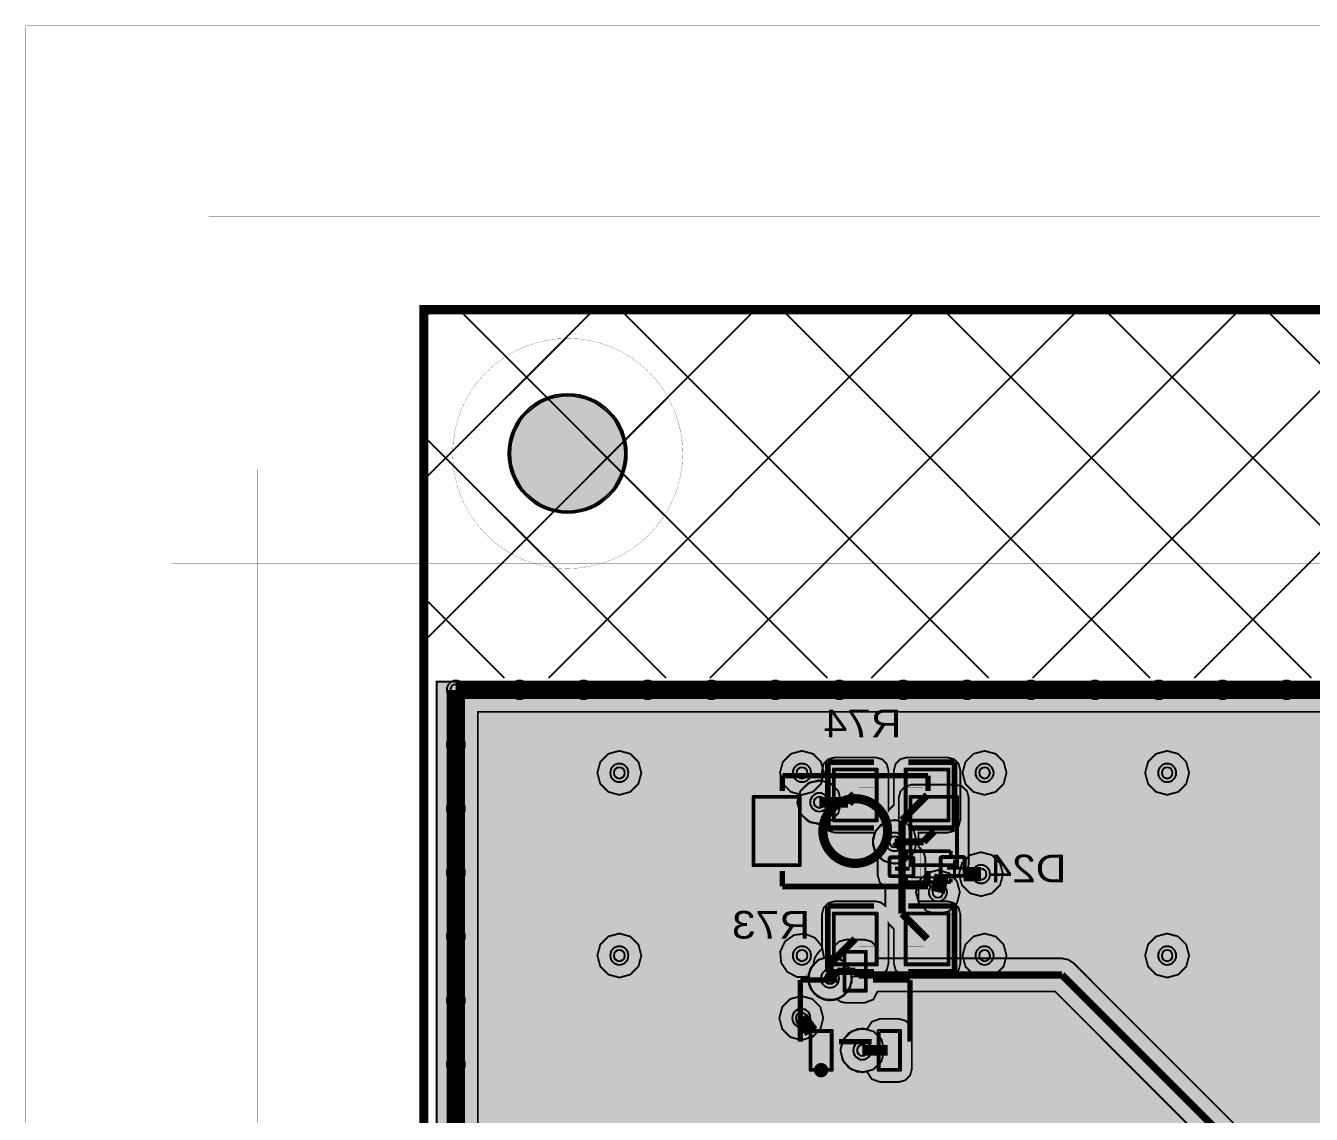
# Model space of a CAD drawing. Header units: millimetres. Extents: x -61 to 56, y -72 to 70.
# Drawn here: x -61.08 to -25.31, y 40.12 to 70.4 of the extents above; entities that cross this region are included whole.
import ezdxf
from ezdxf.enums import TextEntityAlignment as Align

# ---------------------------------------------------------------- set-up
doc = ezdxf.new("R2010")
doc.units = ezdxf.units.MM
doc.header["$MEASUREMENT"] = 0
for name, color, linetype, true_color in [('02GND', 7, 'Continuous', 0x999966), ('03POWER', 7, 'Continuous', 0x008000), ('Board-Outline-Layer', 7, 'Continuous', 0xff00ff), ('Bottom-Layer', 7, 'Continuous', 0x0000ff), ('Bottom-Paste-Mask-Layer', 7, 'Continuous', 0x800000), ('Bottom-Silkscreen-Layer', 7, 'Continuous', 0x66cc33), ('Bottom-Solder-Mask-Layer', 7, 'Continuous', 0xaa00ff), ('Document-Layer', 7, 'Continuous', 0xffffff), ('Hole-Layer', 7, 'Continuous', 0x222222), ('Multi-Layer', 7, 'Continuous', 0xc0c0c0), ('Top-Layer', 7, 'Continuous', 0xff0000), ('Top-Paste-Mask-Layer', 7, 'Continuous', 0x808080), ('Top-Silkscreen-Layer', 7, 'Continuous', 0xffcc00), ('Top-Solder-Mask-Layer', 7, 'Continuous', 0x800080)]:
    doc.layers.add(name, color=color, linetype=linetype, true_color=true_color)
doc.styles.get("Standard").update_dxf_attribs({"font": 'arial.ttf'})
pattern_1 = [(45, (0, 0), (-2.24506, 2.24506), []), (135, (0, 0), (-2.24506, -2.24506), [])]

msp = doc.modelspace()

# ---------------------------------------------------------------- hatches: boundary and pattern name
at = {"layer": '02GND'}
for points in [[(-49.642, 52.153), (49.642, 52.153), (49.642, -62.142), (-49.642, -62.142)], [(-39.612, 48.8), (-39.53, 48.494), (-39.306, 48.27), (-39, 48.188), (-38.694, 48.27), (-38.47, 48.494), (-38.388, 48.8), (-38.47, 49.106), (-38.694, 49.33), (-39, 49.412), (-39.306, 49.33), (-39.53, 49.106)], [(-37.512, 47.7), (-37.43, 47.394), (-37.206, 47.17), (-36.9, 47.088), (-36.594, 47.17), (-36.37, 47.394), (-36.288, 47.7), (-36.37, 48.006), (-36.594, 48.23), (-36.9, 48.312), (-37.206, 48.23), (-37.43, 48.006)], [(-39.312, 43.9), (-39.23, 43.594), (-39.006, 43.37), (-38.7, 43.288), (-38.394, 43.37), (-38.17, 43.594), (-38.088, 43.9), (-38.17, 44.206), (-38.394, 44.43), (-38.7, 44.512), (-39.006, 44.43), (-39.23, 44.206)], [(-38.412, 41.9), (-38.33, 41.594), (-38.106, 41.37), (-37.8, 41.288), (-37.494, 41.37), (-37.27, 41.594), (-37.188, 41.9), (-37.27, 42.206), (-37.494, 42.43), (-37.8, 42.512), (-38.106, 42.43), (-38.33, 42.206)]]:
    msp.add_hatch(color=256, dxfattribs=at).paths.add_polyline_path(points)
at = {"layer": '03POWER'}
for points in [[(48.499, -56.042), (48.581, -56.348), (48.806, -56.572), (49.112, -56.654), (49.418, -56.571), (49.642, -56.346), (49.642, -62.142), (44.192, -62.142), (44.393, -61.957), (44.493, -61.703), (44.472, -61.43), (45.189, -61.704), (45.95, -61.804), (46.713, -61.727), (47.438, -61.475), (48.085, -61.064), (48.62, -60.514), (49.014, -59.855), (49.245, -59.123), (49.302, -58.358), (49.18, -57.601), (48.887, -56.892), (48.438, -56.269), (47.858, -55.767), (47.177, -55.412), (46.434, -55.224), (45.666, -55.212), (44.917, -55.378), (44.226, -55.712), (43.631, -56.196), (43.164, -56.805), (42.849, -57.504), (42.704, -58.258), (42.737, -59.024), (42.946, -59.763), (43.32, -60.433), (43.838, -60.999), (-43.362, -60.999), (-43.621, -61.056), (-43.831, -61.218), (-43.953, -61.453), (-43.964, -61.718), (-43.863, -61.963), (-43.667, -62.142), (-49.642, -62.142), (-49.642, -56.582), (-49.433, -56.797), (-49.148, -56.888), (-48.853, -56.832), (-49.162, -57.541), (-49.298, -58.303), (-49.253, -59.075), (-49.03, -59.816), (-48.641, -60.484), (-48.107, -61.044), (-47.458, -61.464), (-46.728, -61.722), (-45.959, -61.803), (-45.192, -61.703), (-44.469, -61.428), (-43.83, -60.992), (-43.31, -60.419), (-42.937, -59.741), (-42.732, -58.995), (-42.707, -58.222), (-42.861, -57.464), (-43.188, -56.763), (-43.668, -56.157), (-44.277, -55.679), (-44.979, -55.356), (-45.738, -55.205), (-46.511, -55.234), (-47.256, -55.443), (-47.932, -55.818), (-48.502, -56.341), (-48.5, -56.309), (-48.499, -56.277), (-48.499, 51.315), (-19.403, 51.315), (-19.629, 51.144), (-19.755, 50.889), (-19.751, 50.604), (-19.619, 50.352), (-19.388, 50.187), (-19.658, 49.977), (-19.773, 49.655), (-19.698, 49.322), (-19.455, 49.081), (-19.684, 48.858), (-19.769, 48.551), (-19.689, 48.242), (-19.463, 48.016), (-19.155, 47.934), (-18.847, 48.018), (-18.624, 48.246), (-18.545, 48.556), (-18.633, 48.863), (-18.864, 49.083), (-18.625, 49.324), (-18.551, 49.655), (-18.665, 49.975), (-18.931, 50.185), (-18.698, 50.349), (-18.565, 50.601), (-18.56, 50.887), (-18.685, 51.143), (-18.912, 51.315), (48.426, 51.315), (48.499, 51.242)], [(-45.174, 49.618), (-45.092, 49.312), (-44.868, 49.088), (-44.562, 49.006), (-44.256, 49.088), (-44.032, 49.312), (-43.95, 49.618), (-44.032, 49.924), (-44.256, 50.148), (-44.562, 50.23), (-44.868, 50.148), (-45.092, 49.924)], [(-40.094, 49.618), (-40.012, 49.312), (-39.788, 49.088), (-39.482, 49.006), (-39.176, 49.088), (-38.952, 49.312), (-38.87, 49.618), (-38.952, 49.924), (-39.176, 50.148), (-39.482, 50.23), (-39.788, 50.148), (-40.012, 49.924)], [(-35.014, 49.618), (-34.932, 49.312), (-34.708, 49.088), (-34.402, 49.006), (-34.096, 49.088), (-33.872, 49.312), (-33.79, 49.618), (-33.872, 49.924), (-34.096, 50.148), (-34.402, 50.23), (-34.708, 50.148), (-34.932, 49.924)], [(-29.934, 49.618), (-29.852, 49.312), (-29.628, 49.088), (-29.322, 49.006), (-29.016, 49.088), (-28.792, 49.312), (-28.71, 49.618), (-28.792, 49.924), (-29.016, 50.148), (-29.322, 50.23), (-29.628, 50.148), (-29.852, 49.924)], [(-37.512, 47.7), (-37.43, 47.394), (-37.206, 47.17), (-36.9, 47.088), (-36.594, 47.17), (-36.37, 47.394), (-36.288, 47.7), (-36.37, 48.006), (-36.594, 48.23), (-36.9, 48.312), (-37.206, 48.23), (-37.43, 48.006)], [(-35.112, 46.8), (-35.03, 46.494), (-34.806, 46.27), (-34.5, 46.188), (-34.194, 46.27), (-33.97, 46.494), (-33.888, 46.8), (-33.97, 47.106), (-34.194, 47.33), (-34.5, 47.412), (-34.806, 47.33), (-35.03, 47.106)], [(-36.312, 46.3), (-36.23, 45.994), (-36.006, 45.77), (-35.7, 45.688), (-35.394, 45.77), (-35.17, 45.994), (-35.088, 46.3), (-35.17, 46.606), (-35.394, 46.83), (-35.7, 46.912), (-36.006, 46.83), (-36.23, 46.606)], [(-45.174, 44.538), (-45.092, 44.232), (-44.868, 44.008), (-44.562, 43.926), (-44.256, 44.008), (-44.032, 44.232), (-43.95, 44.538), (-44.032, 44.844), (-44.256, 45.068), (-44.562, 45.15), (-44.868, 45.068), (-45.092, 44.844)], [(-38.226, 43.513), (-38.097, 43.793), (-38.121, 44.099), (-38.291, 44.356), (-38.564, 44.497), (-38.872, 44.488), (-38.924, 44.791), (-39.118, 45.03), (-39.403, 45.145), (-39.708, 45.107), (-39.956, 44.925), (-40.085, 44.646), (-40.061, 44.339), (-39.891, 44.083), (-39.618, 43.941), (-39.31, 43.951), (-39.258, 43.648), (-39.064, 43.408), (-38.779, 43.293), (-38.474, 43.331)], [(-35.014, 44.538), (-34.932, 44.232), (-34.708, 44.008), (-34.402, 43.926), (-34.096, 44.008), (-33.872, 44.232), (-33.79, 44.538), (-33.872, 44.844), (-34.096, 45.068), (-34.402, 45.15), (-34.708, 45.068), (-34.932, 44.844)], [(-29.934, 44.538), (-29.852, 44.232), (-29.628, 44.008), (-29.322, 43.926), (-29.016, 44.008), (-28.792, 44.232), (-28.71, 44.538), (-28.792, 44.844), (-29.016, 45.068), (-29.322, 45.15), (-29.628, 45.068), (-29.852, 44.844)], [(-40.112, 42.8), (-40.03, 42.494), (-39.806, 42.27), (-39.5, 42.188), (-39.194, 42.27), (-38.97, 42.494), (-38.888, 42.8), (-38.97, 43.106), (-39.194, 43.33), (-39.5, 43.412), (-39.806, 43.33), (-40.03, 43.106)]]:
    msp.add_hatch(color=256, dxfattribs=at).paths.add_polyline_path(points)
at = {"layer": 'Bottom-Layer'}
for points in [[(-47.6, 58.5, 1), (-44.4, 58.5, 1)], [(-49.642, -62.142), (-49.642, 52.153), (49.642, 52.153), (49.642, -62.142)], [(-37.374, 47.246), (-37.374, 46.764), (-37.316, 46.568), (-37.16, 46.436), (-37.16, 45.919), (-37.283, 46.013), (-37.434, 46.047), (-38.566, 46.047), (-38.745, 45.999), (-38.877, 45.868), (-38.924, 45.689), (-38.924, 44.726), (-39.025, 44.625), (-39.124, 44.478), (-39.16, 44.304), (-39.296, 44.038), (-39.291, 43.739), (-39.144, 43.478), (-38.891, 43.318), (-38.592, 43.297), (-38.32, 43.42), (-38.138, 43.658), (-38.09, 43.953), (-37.434, 43.953), (-37.255, 44.001), (-37.124, 44.133), (-37.076, 44.312), (-37.076, 45.435), (-37.052, 45.404), (-37.025, 45.375), (-36.924, 45.274), (-36.924, 44.312), (-36.877, 44.133), (-36.745, 44.001), (-36.566, 43.953), (-35.434, 43.953), (-35.255, 44.001), (-35.124, 44.133), (-35.076, 44.312), (-35.076, 45.689), (-35.124, 45.868), (-35.255, 45.999), (-35.434, 46.047), (-36.24, 46.047), (-36.24, 46.447), (-36.1, 46.578), (-36.048, 46.764), (-36.048, 47.246), (-36.1, 47.432), (-36.24, 47.564), (-36.24, 47.953), (-35.434, 47.953), (-35.255, 48.001), (-35.124, 48.133), (-35.076, 48.312), (-35.076, 49.689), (-35.124, 49.868), (-35.255, 49.999), (-35.434, 50.047), (-36.566, 50.047), (-36.745, 49.999), (-36.877, 49.868), (-36.924, 49.689), (-36.924, 48.726), (-37.025, 48.625), (-37.052, 48.596), (-37.076, 48.565), (-37.076, 49.689), (-37.124, 49.868), (-37.255, 49.999), (-37.434, 50.047), (-38.566, 50.047), (-38.745, 49.999), (-38.877, 49.868), (-38.924, 49.689), (-38.924, 49.408), (-39.264, 49.352), (-39.521, 49.122), (-39.612, 48.79), (-39.51, 48.461), (-39.247, 48.24), (-38.905, 48.195), (-38.774, 48.02), (-38.566, 47.953), (-37.457, 47.953), (-37.506, 47.789), (-37.507, 47.617), (-37.46, 47.452), (-37.369, 47.307), (-37.373, 47.277)], [(-38.566, 48.312), (-38.566, 49.689), (-37.434, 49.689), (-37.434, 48.312)], [(-36.566, 48.312), (-36.566, 49.689), (-35.434, 49.689), (-35.434, 48.312)], [(-37.016, 46.764), (-37.016, 47.246), (-36.407, 47.246), (-36.407, 46.764)], [(-35.594, 46.774), (-35.594, 47.256), (-34.984, 47.256), (-34.984, 46.774)], [(-37.434, 45.689), (-37.434, 44.312), (-38.566, 44.312), (-38.566, 45.689)], [(-35.434, 45.689), (-35.434, 44.312), (-36.566, 44.312), (-36.566, 45.689)], [(-38.412, 41.9), (-38.33, 41.594), (-38.106, 41.37), (-37.8, 41.288), (-37.494, 41.37), (-37.27, 41.594), (-37.188, 41.9), (-37.27, 42.206), (-37.494, 42.43), (-37.8, 42.512), (-38.106, 42.43), (-38.33, 42.206)]]:
    msp.add_hatch(color=256, dxfattribs=at).paths.add_polyline_path(points)
at = {"layer": 'Bottom-Paste-Mask-Layer'}
for points in [[(-47.6, 58.5, 1), (-44.4, 58.5, 1)], [(-38.7, 49.64), (-38.65, 49.69), (-37.5, 49.69), (-37.45, 49.64), (-37.455, 49.22), (-37.895, 49.22), (-37.895, 48.77), (-37.445, 48.77), (-37.45, 48.36), (-37.5, 48.31), (-38.65, 48.31), (-38.7, 48.36)], [(-38.7, 49.64), (-38.65, 49.69), (-37.5, 49.69), (-37.45, 49.64), (-37.455, 49.22), (-37.895, 49.22), (-37.895, 48.77), (-37.445, 48.77), (-37.45, 48.36), (-37.5, 48.31), (-38.65, 48.31), (-38.7, 48.36)], [(-36.55, 49.64), (-36.5, 49.69), (-35.35, 49.69), (-35.3, 49.64), (-35.3, 48.36), (-35.35, 48.31), (-36.5, 48.31), (-36.55, 48.36), (-36.545, 48.77), (-36.105, 48.77), (-36.105, 49.22), (-36.55, 49.22)], [(-36.55, 49.64), (-36.5, 49.69), (-35.35, 49.69), (-35.3, 49.64), (-35.3, 48.36), (-35.35, 48.31), (-36.5, 48.31), (-36.55, 48.36), (-36.545, 48.77), (-36.105, 48.77), (-36.105, 49.22), (-36.55, 49.22)], [(-37.016, 46.764), (-37.016, 47.246), (-36.407, 47.246), (-36.407, 46.764)], [(-35.594, 46.774), (-35.594, 47.256), (-34.984, 47.256), (-34.984, 46.774)], [(-37.45, 44.36), (-37.5, 44.31), (-38.65, 44.31), (-38.7, 44.36), (-38.7, 45.64), (-38.65, 45.69), (-37.5, 45.69), (-37.45, 45.64), (-37.455, 45.23), (-37.895, 45.23), (-37.895, 44.78), (-37.45, 44.78)], [(-37.45, 44.36), (-37.5, 44.31), (-38.65, 44.31), (-38.7, 44.36), (-38.7, 45.64), (-38.65, 45.69), (-37.5, 45.69), (-37.45, 45.64), (-37.455, 45.23), (-37.895, 45.23), (-37.895, 44.78), (-37.45, 44.78)], [(-35.3, 44.36), (-35.35, 44.31), (-36.5, 44.31), (-36.55, 44.36), (-36.545, 44.78), (-36.105, 44.78), (-36.105, 45.23), (-36.555, 45.23), (-36.55, 45.64), (-36.5, 45.69), (-35.35, 45.69), (-35.3, 45.64)], [(-35.3, 44.36), (-35.35, 44.31), (-36.5, 44.31), (-36.55, 44.36), (-36.545, 44.78), (-36.105, 44.78), (-36.105, 45.23), (-36.555, 45.23), (-36.55, 45.64), (-36.5, 45.69), (-35.35, 45.69), (-35.3, 45.64)]]:
    msp.add_hatch(color=256, dxfattribs=at).paths.add_polyline_path(points)
at = {"layer": 'Bottom-Silkscreen-Layer'}
for points in [[(-36.534, 47.289), (-36.635, 47.289), (-36.737, 47.289), (-36.737, 47.493), (-36.534, 47.493)], [(-36.534, 47.289), (-36.635, 47.289), (-36.737, 47.289), (-36.737, 47.493), (-36.534, 47.493)], [(-36.318, 47.429), (-36.191, 47.429), (-36.191, 46.591), (-36.318, 46.591)], [(-36.318, 47.429), (-36.191, 47.429), (-36.191, 46.591), (-36.318, 46.591)], [(-36.534, 46.527), (-36.635, 46.527), (-36.737, 46.527), (-36.737, 46.731), (-36.534, 46.731)], [(-36.534, 46.527), (-36.635, 46.527), (-36.737, 46.527), (-36.737, 46.731), (-36.534, 46.731)]]:
    msp.add_hatch(color=256, dxfattribs=at).paths.add_polyline_path(points)
at = {"layer": 'Bottom-Solder-Mask-Layer'}
for points in [[(-47.651, 58.5, 1), (-44.349, 58.5, 1)], [(-38.617, 48.261), (-38.617, 49.739), (-37.383, 49.739), (-37.383, 48.261)], [(-36.617, 48.261), (-36.617, 49.739), (-35.383, 49.739), (-35.383, 48.261)], [(-36.407, 46.713), (-37.016, 46.713), (-37.052, 46.728), (-37.067, 46.764), (-37.067, 47.246), (-37.052, 47.282), (-37.016, 47.297), (-36.407, 47.297), (-36.371, 47.282), (-36.356, 47.246), (-36.356, 46.764), (-36.371, 46.728)], [(-34.984, 46.723), (-35.594, 46.723), (-35.63, 46.738), (-35.645, 46.774), (-35.645, 47.256), (-35.63, 47.292), (-35.594, 47.307), (-34.984, 47.307), (-34.948, 47.292), (-34.933, 47.256), (-34.933, 46.774), (-34.948, 46.738)], [(-37.383, 45.739), (-37.383, 44.261), (-38.617, 44.261), (-38.617, 45.739)], [(-35.383, 45.739), (-35.383, 44.261), (-36.617, 44.261), (-36.617, 45.739)]]:
    msp.add_hatch(color=256, dxfattribs=at).paths.add_polyline_path(points)
at = {"layer": 'Document-Layer'}
for points in [[(-36.889, 46.904), (-36.889, 47.006), (-36.483, 47.006), (-36.483, 46.904)], [(-36.889, 46.904), (-36.889, 47.006), (-36.483, 47.006), (-36.483, 46.904)], [(-35.441, 46.93), (-35.441, 47.006), (-35.01, 47.006), (-35.01, 46.93)], [(-35.441, 46.93), (-35.441, 47.006), (-35.01, 47.006), (-35.01, 46.93)], [(-35.276, 47.197), (-35.2, 47.197), (-35.2, 46.765), (-35.276, 46.765)], [(-35.276, 47.197), (-35.2, 47.197), (-35.2, 46.765), (-35.276, 46.765)]]:
    msp.add_hatch(color=256, dxfattribs=at).paths.add_polyline_path(points)
at = {"layer": 'Hole-Layer'}
msp.add_hatch(color=256, dxfattribs=at).paths.add_polyline_path([(-47.6, 58.5, 1), (-44.4, 58.5, 1)])
at = {"layer": 'Multi-Layer'}
h = msp.add_hatch(dxfattribs=at)
h.set_pattern_fill('ANSI37', color=256, style=0)
h.set_pattern_definition(pattern_1)
h.paths.add_polyline_path([(-50, 52.257), (-50, 62.5), (49.991, 62.5), (49.991, 52.257)])
h = msp.add_hatch(dxfattribs=at)
h.set_pattern_fill('ANSI37', color=256, style=0)
h.set_pattern_definition(pattern_1)
h.paths.add_polyline_path([(-49.2, 58.5, 1), (-42.8, 58.5, 1)])
msp.add_hatch(color=256, dxfattribs=at).paths.add_polyline_path([(-47.6, 58.5, 1), (-44.4, 58.5, 1)])
msp.add_hatch(color=256, dxfattribs=at).paths.add_polyline_path([(-47.6, 58.5, 1), (-44.4, 58.5, 1)])
msp.add_hatch(color=256, dxfattribs=at).paths.add_polyline_path([(-47.6, 58.5, 1), (-44.4, 58.5, 1)])
at = {"layer": 'Top-Layer'}
for points in [[(-47.6, 58.5, 1), (-44.4, 58.5, 1)], [(-49.642, -62.142), (-49.642, 52.153), (49.642, 52.153), (49.642, -62.142)], [(-39.612, 48.8), (-39.53, 48.494), (-39.306, 48.27), (-39, 48.188), (-38.694, 48.27), (-38.47, 48.494), (-38.388, 48.8), (-38.47, 49.106), (-38.694, 49.33), (-39, 49.412), (-39.306, 49.33), (-39.53, 49.106)], [(-37.512, 47.7), (-37.454, 47.44), (-37.291, 47.229), (-37.054, 47.108), (-36.788, 47.098), (-36.788, 47.07), (-36.74, 46.891), (-36.609, 46.76), (-36.43, 46.712), (-35.2, 46.712), (-35.021, 46.76), (-34.89, 46.891), (-34.842, 47.07), (-34.842, 48.93), (-34.89, 49.109), (-35.021, 49.24), (-35.2, 49.288), (-36.43, 49.288), (-36.609, 49.24), (-36.74, 49.109), (-36.788, 48.93), (-36.788, 48.302), (-37.054, 48.292), (-37.291, 48.171), (-37.454, 47.96)], [(-39.57, 48.93), (-39.57, 47.07), (-40.8, 47.07), (-40.8, 48.93)], [(-35.2, 48.93), (-35.2, 47.07), (-36.43, 47.07), (-36.43, 48.93)], [(-31.925, 44.325), (-32.074, 44.425), (-32.25, 44.46), (-37.376, 44.46), (-37.376, 44.62), (-37.424, 44.799), (-37.555, 44.93), (-37.734, 44.978), (-38.266, 44.978), (-38.445, 44.93), (-38.576, 44.799), (-38.624, 44.62), (-38.624, 44.543), (-38.665, 44.529), (-38.704, 44.512), (-39.036, 44.412), (-39.261, 44.146), (-39.304, 43.801), (-39.153, 43.488), (-38.856, 43.308), (-38.508, 43.319), (-38.396, 43.249), (-38.266, 43.225), (-37.734, 43.225), (-37.496, 43.315), (-37.378, 43.54), (-32.44, 43.54), (-24.142, 35.242), (-24.167, 35.245), (-24.192, 35.246), (-31.261, 35.246), (-31.398, 35.218), (-31.514, 35.141), (-31.523, 35.132), (-31.601, 35.016), (-31.628, 34.878), (-31.628, 30.985), (-31.601, 30.848), (-31.523, 30.732), (-31.521, 30.73), (-31.778, 30.731), (-31.852, 30.7), (-31.882, 30.627), (-31.882, 27.961), (-31.921, 27.968), (-31.96, 27.97), (-32.689, 27.97), (-32.709, 27.972), (-32.729, 27.972), (-34.729, 27.972), (-34.749, 27.972), (-34.769, 27.97), (-35.859, 27.97), (-35.996, 27.943), (-36.113, 27.865), (-36.82, 27.158), (-36.898, 27.042), (-36.925, 26.904), (-36.925, 25.478), (-36.924, 25.454), (-36.922, 25.43), (-36.922, 25.287), (-36.894, 25.15), (-36.817, 25.034), (-36.338, 24.556), (-36.222, 24.478), (-36.085, 24.451), (-26.738, 24.451), (-26.601, 24.478), (-26.485, 24.556), (-26.419, 24.621), (-26.342, 24.737), (-26.314, 24.874), (-26.314, 25.392), (-24.732, 25.392), (-24.732, 25.299), (-24.684, 25.12), (-24.553, 24.989), (-24.374, 24.941), (-23.024, 24.941), (-22.845, 24.989), (-22.714, 25.12), (-22.666, 25.299), (-22.666, 26.709), (-22.707, 26.876), (-22.821, 27.004), (-22.707, 27.132), (-22.666, 27.299), (-22.666, 28.709), (-22.714, 28.888), (-22.845, 29.019), (-23.024, 29.067), (-23.087, 29.067), (-23.087, 31.509), (-23.169, 31.815), (-23.393, 32.039), (-23.699, 32.121), (-24.005, 32.039), (-24.229, 31.815), (-24.311, 31.509), (-24.311, 29.067), (-24.374, 29.067), (-24.553, 29.019), (-24.684, 28.888), (-24.732, 28.709), (-24.732, 27.299), (-24.691, 27.132), (-24.577, 27.004), (-24.691, 26.876), (-24.732, 26.709), (-24.732, 26.616), (-26.314, 26.616), (-26.314, 26.919), (-24.978, 26.919), (-24.904, 26.949), (-24.874, 27.023), (-24.874, 30.627), (-24.904, 30.7), (-24.978, 30.731), (-25.457, 30.731), (-23.752, 32.436), (-23.674, 32.552), (-23.647, 32.69), (-23.647, 34.701), (-23.648, 34.726), (-23.65, 34.75), (-18.21, 29.31), (-18.21, 25.254), (-18.355, 24.94), (-18.308, 24.598), (-18.082, 24.336), (-17.75, 24.238), (-17.418, 24.336), (-17.192, 24.598), (-17.145, 24.94), (-17.29, 25.254), (-17.29, 29.5), (-17.325, 29.676), (-17.425, 29.825)], [(-38.266, 44.62), (-37.734, 44.62), (-37.734, 43.583), (-38.266, 43.583)], [(-38.412, 41.9), (-38.352, 41.635), (-38.183, 41.422), (-37.938, 41.304), (-37.666, 41.303), (-37.54, 41.101), (-37.316, 41.022), (-36.784, 41.022), (-36.605, 41.07), (-36.474, 41.201), (-36.426, 41.38), (-36.426, 42.417), (-36.474, 42.597), (-36.605, 42.728), (-36.784, 42.776), (-37.316, 42.776), (-37.539, 42.697), (-37.665, 42.497), (-37.937, 42.497), (-38.182, 42.378), (-38.352, 42.166)], [(-39.216, 42.417), (-38.684, 42.417), (-38.684, 41.38), (-39.216, 41.38)], [(-37.316, 42.417), (-36.784, 42.417), (-36.784, 41.38), (-37.316, 41.38)]]:
    msp.add_hatch(color=256, dxfattribs=at).paths.add_polyline_path(points)
at = {"layer": 'Top-Paste-Mask-Layer'}
for points in [[(-47.6, 58.5, 1), (-44.4, 58.5, 1)], [(-39.57, 48.93), (-39.57, 47.07), (-40.8, 47.07), (-40.8, 48.93)], [(-35.2, 48.93), (-35.2, 47.07), (-36.43, 47.07), (-36.43, 48.93)], [(-38.266, 44.62), (-37.734, 44.62), (-37.734, 43.583), (-38.266, 43.583)], [(-39.216, 42.417), (-38.684, 42.417), (-38.684, 41.38), (-39.216, 41.38)], [(-37.316, 42.417), (-36.784, 42.417), (-36.784, 41.38), (-37.316, 41.38)]]:
    msp.add_hatch(color=256, dxfattribs=at).paths.add_polyline_path(points)
at = {"layer": 'Top-Solder-Mask-Layer'}
for points in [[(-47.651, 58.5, 1), (-44.349, 58.5, 1)], [(-39.519, 48.981), (-39.519, 47.019), (-40.851, 47.019), (-40.851, 48.981)], [(-35.149, 48.981), (-35.149, 47.019), (-36.481, 47.019), (-36.481, 48.981)], [(-38.317, 44.671), (-37.683, 44.671), (-37.683, 43.532), (-38.317, 43.532)], [(-39.267, 42.468), (-38.633, 42.468), (-38.633, 41.329), (-39.267, 41.329)], [(-37.367, 42.468), (-36.733, 42.468), (-36.733, 41.329), (-37.367, 41.329)]]:
    msp.add_hatch(color=256, dxfattribs=at).paths.add_polyline_path(points)

# ---------------------------------------------------------------- linework, layer by layer
at = {"layer": '02GND'}
for points, const_width in [([(-55.987, -65.689), (-55.987, 65.092), (56.11, 65.092), (56.11, -65.689)], 0.00508), ([(-49.642, 52.153), (49.642, 52.153), (49.642, -62.142), (-49.642, -62.142)], 0.0508), ([(-39.612, 48.8), (-39.53, 48.494), (-39.306, 48.27), (-39, 48.188), (-38.694, 48.27), (-38.47, 48.494), (-38.388, 48.8), (-38.47, 49.106), (-38.694, 49.33), (-39, 49.412), (-39.306, 49.33), (-39.53, 49.106)], 0.0508), ([(-37.512, 47.7), (-37.43, 47.394), (-37.206, 47.17), (-36.9, 47.088), (-36.594, 47.17), (-36.37, 47.394), (-36.288, 47.7), (-36.37, 48.006), (-36.594, 48.23), (-36.9, 48.312), (-37.206, 48.23), (-37.43, 48.006)], 0.0508), ([(-39.312, 43.9), (-39.23, 43.594), (-39.006, 43.37), (-38.7, 43.288), (-38.394, 43.37), (-38.17, 43.594), (-38.088, 43.9), (-38.17, 44.206), (-38.394, 44.43), (-38.7, 44.512), (-39.006, 44.43), (-39.23, 44.206)], 0.0508), ([(-38.412, 41.9), (-38.33, 41.594), (-38.106, 41.37), (-37.8, 41.288), (-37.494, 41.37), (-37.27, 41.594), (-37.188, 41.9), (-37.27, 42.206), (-37.494, 42.43), (-37.8, 42.512), (-38.106, 42.43), (-38.33, 42.206)], 0.0508)]:
    msp.add_lwpolyline(points, close=True, dxfattribs=dict(at, const_width=const_width))
at = {"layer": '03POWER'}
for points, const_width in [([(-61.075, -68.281), (-61.075, 70.393), (53.654, 70.393), (53.654, -68.281)], 0.00508), ([(-45.174, 49.618), (-45.092, 49.312), (-44.868, 49.088), (-44.562, 49.006), (-44.256, 49.088), (-44.032, 49.312), (-43.95, 49.618), (-44.032, 49.924), (-44.256, 50.148), (-44.562, 50.23), (-44.868, 50.148), (-45.092, 49.924)], 0.0508), ([(-40.094, 49.618), (-40.012, 49.312), (-39.788, 49.088), (-39.482, 49.006), (-39.176, 49.088), (-38.952, 49.312), (-38.87, 49.618), (-38.952, 49.924), (-39.176, 50.148), (-39.482, 50.23), (-39.788, 50.148), (-40.012, 49.924)], 0.0508), ([(-35.014, 49.618), (-34.932, 49.312), (-34.708, 49.088), (-34.402, 49.006), (-34.096, 49.088), (-33.872, 49.312), (-33.79, 49.618), (-33.872, 49.924), (-34.096, 50.148), (-34.402, 50.23), (-34.708, 50.148), (-34.932, 49.924)], 0.0508), ([(-29.934, 49.618), (-29.852, 49.312), (-29.628, 49.088), (-29.322, 49.006), (-29.016, 49.088), (-28.792, 49.312), (-28.71, 49.618), (-28.792, 49.924), (-29.016, 50.148), (-29.322, 50.23), (-29.628, 50.148), (-29.852, 49.924)], 0.0508), ([(-37.512, 47.7), (-37.43, 47.394), (-37.206, 47.17), (-36.9, 47.088), (-36.594, 47.17), (-36.37, 47.394), (-36.288, 47.7), (-36.37, 48.006), (-36.594, 48.23), (-36.9, 48.312), (-37.206, 48.23), (-37.43, 48.006)], 0.0508), ([(-35.112, 46.8), (-35.03, 46.494), (-34.806, 46.27), (-34.5, 46.188), (-34.194, 46.27), (-33.97, 46.494), (-33.888, 46.8), (-33.97, 47.106), (-34.194, 47.33), (-34.5, 47.412), (-34.806, 47.33), (-35.03, 47.106)], 0.0508), ([(-36.312, 46.3), (-36.23, 45.994), (-36.006, 45.77), (-35.7, 45.688), (-35.394, 45.77), (-35.17, 45.994), (-35.088, 46.3), (-35.17, 46.606), (-35.394, 46.83), (-35.7, 46.912), (-36.006, 46.83), (-36.23, 46.606)], 0.0508), ([(-45.174, 44.538), (-45.092, 44.232), (-44.868, 44.008), (-44.562, 43.926), (-44.256, 44.008), (-44.032, 44.232), (-43.95, 44.538), (-44.032, 44.844), (-44.256, 45.068), (-44.562, 45.15), (-44.868, 45.068), (-45.092, 44.844)], 0.0508), ([(-38.226, 43.513), (-38.097, 43.793), (-38.121, 44.099), (-38.291, 44.356), (-38.564, 44.497), (-38.872, 44.488), (-38.924, 44.791), (-39.118, 45.03), (-39.403, 45.145), (-39.708, 45.107), (-39.956, 44.925), (-40.085, 44.646), (-40.061, 44.339), (-39.891, 44.083), (-39.618, 43.941), (-39.31, 43.951), (-39.258, 43.648), (-39.064, 43.408), (-38.779, 43.293), (-38.474, 43.331)], 0.0508), ([(-35.014, 44.538), (-34.932, 44.232), (-34.708, 44.008), (-34.402, 43.926), (-34.096, 44.008), (-33.872, 44.232), (-33.79, 44.538), (-33.872, 44.844), (-34.096, 45.068), (-34.402, 45.15), (-34.708, 45.068), (-34.932, 44.844)], 0.0508), ([(-29.934, 44.538), (-29.852, 44.232), (-29.628, 44.008), (-29.322, 43.926), (-29.016, 44.008), (-28.792, 44.232), (-28.71, 44.538), (-28.792, 44.844), (-29.016, 45.068), (-29.322, 45.15), (-29.628, 45.068), (-29.852, 44.844)], 0.0508), ([(-40.112, 42.8), (-40.03, 42.494), (-39.806, 42.27), (-39.5, 42.188), (-39.194, 42.27), (-38.97, 42.494), (-38.888, 42.8), (-38.97, 43.106), (-39.194, 43.33), (-39.5, 43.412), (-39.806, 43.33), (-40.03, 43.106)], 0.0508)]:
    msp.add_lwpolyline(points, close=True, dxfattribs=dict(at, const_width=const_width))
for points, const_width in [([(-49.111, 51.927), (-49.111, 50.403)], 0.508), ([(-47.333, 51.927), (-49.111, 51.927)], 0.508), ([(-45.555, 51.927), (-47.333, 51.927)], 0.508), ([(-43.777, 51.927), (-45.555, 51.927)], 0.508), ([(-41.999, 51.927), (-43.777, 51.927)], 0.508), ([(-40.221, 51.927), (-41.999, 51.927)], 0.508), ([(-38.443, 51.927), (-40.221, 51.927)], 0.508), ([(-36.665, 51.927), (-38.443, 51.927)], 0.508), ([(-34.887, 51.927), (-36.665, 51.927)], 0.508), ([(-33.109, 51.927), (-34.887, 51.927)], 0.508), ([(-31.331, 51.927), (-33.109, 51.927)], 0.508), ([(-29.553, 51.927), (-31.331, 51.927)], 0.508), ([(-27.775, 51.927), (-29.553, 51.927)], 0.508), ([(-25.997, 51.927), (-27.775, 51.927)], 0.508), ([(-24.219, 51.927), (-25.997, 51.927)], 0.508), ([(-48.499, -56.277), (-48.499, 51.315), (-19.403, 51.315)], 0.0508), ([(-49.111, 50.403), (-49.111, 48.625)], 0.508), ([(-49.111, 48.625), (-49.111, 46.847)], 0.508), ([(-49.111, 46.847), (-49.111, 45.069)], 0.508), ([(-49.111, 45.069), (-49.111, 43.291)], 0.508), ([(-49.111, 43.291), (-49.111, 41.513)], 0.508), ([(-49.111, 41.513), (-49.111, 39.735)], 0.508)]:
    msp.add_lwpolyline(points, dxfattribs=dict(at, const_width=const_width))
at = {"layer": 'Board-Outline-Layer', "const_width": 0.254}
msp.add_lwpolyline([(-50, -62.5), (-50, 62.5), (50, 62.5), (50, -62.5)], close=True, dxfattribs=at)
at = {"layer": 'Bottom-Layer'}
msp.add_lwpolyline([(-47.6, 58.5, 1), (-44.4, 58.5, 1)], format="xyb", close=True, dxfattribs=at)
for points, const_width in [([(-54.628, -65.079), (-54.628, 58.07), (53.522, 58.07), (53.522, -65.079)], 0.00508), ([(-49.642, -62.142), (-49.642, 52.153), (49.642, 52.153), (49.642, -62.142)], 0.0508), ([(-37.374, 47.246), (-37.374, 46.764), (-37.316, 46.568), (-37.16, 46.436), (-37.16, 45.919), (-37.283, 46.013), (-37.434, 46.047), (-38.566, 46.047), (-38.745, 45.999), (-38.877, 45.868), (-38.924, 45.689), (-38.924, 44.726), (-39.025, 44.625), (-39.124, 44.478), (-39.16, 44.304), (-39.296, 44.038), (-39.291, 43.739), (-39.144, 43.478), (-38.891, 43.318), (-38.592, 43.297), (-38.32, 43.42), (-38.138, 43.658), (-38.09, 43.953), (-37.434, 43.953), (-37.255, 44.001), (-37.124, 44.133), (-37.076, 44.312), (-37.076, 45.435), (-37.052, 45.404), (-37.025, 45.375), (-36.924, 45.274), (-36.924, 44.312), (-36.877, 44.133), (-36.745, 44.001), (-36.566, 43.953), (-35.434, 43.953), (-35.255, 44.001), (-35.124, 44.133), (-35.076, 44.312), (-35.076, 45.689), (-35.124, 45.868), (-35.255, 45.999), (-35.434, 46.047), (-36.24, 46.047), (-36.24, 46.447), (-36.1, 46.578), (-36.048, 46.764), (-36.048, 47.246), (-36.1, 47.432), (-36.24, 47.564), (-36.24, 47.953), (-35.434, 47.953), (-35.255, 48.001), (-35.124, 48.133), (-35.076, 48.312), (-35.076, 49.689), (-35.124, 49.868), (-35.255, 49.999), (-35.434, 50.047), (-36.566, 50.047), (-36.745, 49.999), (-36.877, 49.868), (-36.924, 49.689), (-36.924, 48.726), (-37.025, 48.625), (-37.052, 48.596), (-37.076, 48.565), (-37.076, 49.689), (-37.124, 49.868), (-37.255, 49.999), (-37.434, 50.047), (-38.566, 50.047), (-38.745, 49.999), (-38.877, 49.868), (-38.924, 49.689), (-38.924, 49.408), (-39.264, 49.352), (-39.521, 49.122), (-39.612, 48.79), (-39.51, 48.461), (-39.247, 48.24), (-38.905, 48.195), (-38.774, 48.02), (-38.566, 47.953), (-37.457, 47.953), (-37.506, 47.789), (-37.507, 47.617), (-37.46, 47.452), (-37.369, 47.307), (-37.373, 47.277)], 0.0508), ([(-38.412, 41.9), (-38.33, 41.594), (-38.106, 41.37), (-37.8, 41.288), (-37.494, 41.37), (-37.27, 41.594), (-37.188, 41.9), (-37.27, 42.206), (-37.494, 42.43), (-37.8, 42.512), (-38.106, 42.43), (-38.33, 42.206)], 0.0508)]:
    msp.add_lwpolyline(points, close=True, dxfattribs=dict(at, const_width=const_width))
for points in [[(-38.566, 48.312), (-38.566, 49.689), (-37.434, 49.689), (-37.434, 48.312)], [(-36.566, 48.312), (-36.566, 49.689), (-35.434, 49.689), (-35.434, 48.312)], [(-37.016, 46.764), (-37.016, 47.246), (-36.407, 47.246), (-36.407, 46.764)], [(-35.594, 46.774), (-35.594, 47.256), (-34.984, 47.256), (-34.984, 46.774)], [(-37.434, 45.689), (-37.434, 44.312), (-38.566, 44.312), (-38.566, 45.689)], [(-35.434, 45.689), (-35.434, 44.312), (-36.566, 44.312), (-36.566, 45.689)]]:
    msp.add_lwpolyline(points, close=True, dxfattribs=at)
for points, const_width in [([(-38, 49), (-38.2, 48.8)], 0.3), ([(-36, 49), (-36.7, 48.3)], 0.203), ([(-38.2, 48.8), (-39, 48.8)], 0.3), ([(-36.7, 48.3), (-36.7, 47.5)], 0.203), ([(-36.9, 47.7), (-36.7, 47.5)], 0.203), ([(-36.7, 45.7), (-36.7, 47.5)], 0.203), ([(-35.594, 46.774), (-35.7, 46.3)], 0.4), ([(-34.984, 46.8), (-34.5, 46.8)], 0.4), ([(-36, 45), (-36.7, 45.7)], 0.203), ([(-38, 45), (-38.7, 44.3)], 0.203), ([(-38.7, 44.3), (-38.7, 43.9)], 0.203)]:
    msp.add_lwpolyline(points, dxfattribs=dict(at, const_width=const_width))
at = {"layer": 'Bottom-Paste-Mask-Layer'}
msp.add_lwpolyline([(-47.6, 58.5, 1), (-44.4, 58.5, 1)], format="xyb", close=True, dxfattribs=at)
at = {"layer": 'Bottom-Paste-Mask-Layer', "const_width": 0.00508}
for points in [[(-38.7, 49.64), (-38.65, 49.69), (-37.5, 49.69), (-37.45, 49.64), (-37.455, 49.22), (-37.895, 49.22), (-37.895, 48.77), (-37.445, 48.77), (-37.45, 48.36), (-37.5, 48.31), (-38.65, 48.31), (-38.7, 48.36)], [(-38.7, 49.64), (-38.65, 49.69), (-37.5, 49.69), (-37.45, 49.64), (-37.455, 49.22), (-37.895, 49.22), (-37.895, 48.77), (-37.445, 48.77), (-37.45, 48.36), (-37.5, 48.31), (-38.65, 48.31), (-38.7, 48.36)], [(-36.55, 49.64), (-36.5, 49.69), (-35.35, 49.69), (-35.3, 49.64), (-35.3, 48.36), (-35.35, 48.31), (-36.5, 48.31), (-36.55, 48.36), (-36.545, 48.77), (-36.105, 48.77), (-36.105, 49.22), (-36.55, 49.22)], [(-36.55, 49.64), (-36.5, 49.69), (-35.35, 49.69), (-35.3, 49.64), (-35.3, 48.36), (-35.35, 48.31), (-36.5, 48.31), (-36.55, 48.36), (-36.545, 48.77), (-36.105, 48.77), (-36.105, 49.22), (-36.55, 49.22)], [(-37.45, 44.36), (-37.5, 44.31), (-38.65, 44.31), (-38.7, 44.36), (-38.7, 45.64), (-38.65, 45.69), (-37.5, 45.69), (-37.45, 45.64), (-37.455, 45.23), (-37.895, 45.23), (-37.895, 44.78), (-37.45, 44.78)], [(-37.45, 44.36), (-37.5, 44.31), (-38.65, 44.31), (-38.7, 44.36), (-38.7, 45.64), (-38.65, 45.69), (-37.5, 45.69), (-37.45, 45.64), (-37.455, 45.23), (-37.895, 45.23), (-37.895, 44.78), (-37.45, 44.78)], [(-35.3, 44.36), (-35.35, 44.31), (-36.5, 44.31), (-36.55, 44.36), (-36.545, 44.78), (-36.105, 44.78), (-36.105, 45.23), (-36.555, 45.23), (-36.55, 45.64), (-36.5, 45.69), (-35.35, 45.69), (-35.3, 45.64)], [(-35.3, 44.36), (-35.35, 44.31), (-36.5, 44.31), (-36.55, 44.36), (-36.545, 44.78), (-36.105, 44.78), (-36.105, 45.23), (-36.555, 45.23), (-36.55, 45.64), (-36.5, 45.69), (-35.35, 45.69), (-35.3, 45.64)]]:
    msp.add_lwpolyline(points, close=True, dxfattribs=at)
at = {"layer": 'Bottom-Paste-Mask-Layer'}
for points in [[(-37.016, 46.764), (-37.016, 47.246), (-36.407, 47.246), (-36.407, 46.764)], [(-35.594, 46.774), (-35.594, 47.256), (-34.984, 47.256), (-34.984, 46.774)]]:
    msp.add_lwpolyline(points, close=True, dxfattribs=at)
at = {"layer": 'Bottom-Silkscreen-Layer'}
for points, const_width in [([(-37.476, 49.917), (-38.761, 49.917)], 0.152), ([(-38.761, 49.917), (-38.761, 48.083)], 0.152), ([(-37.476, 49.917), (-38.761, 49.917)], 0.152), ([(-38.761, 49.917), (-38.761, 48.083)], 0.152), ([(-36.524, 49.917), (-35.239, 49.917)], 0.152), ([(-36.524, 49.917), (-35.239, 49.917)], 0.152), ([(-35.239, 49.917), (-35.239, 48.083)], 0.152), ([(-35.239, 49.917), (-35.239, 48.083)], 0.152), ([(-38.761, 48.083), (-37.476, 48.083)], 0.152), ([(-38.761, 48.083), (-37.476, 48.083)], 0.152), ([(-35.239, 48.083), (-36.524, 48.083)], 0.152), ([(-35.239, 48.083), (-36.524, 48.083)], 0.152), ([(-35.34, 47.442), (-36.661, 47.442)], 0.1), ([(-36.661, 47.442), (-36.661, 47.442)], 0.1), ([(-35.34, 47.442), (-36.661, 47.442)], 0.1), ([(-36.661, 47.442), (-36.661, 47.442)], 0.1), ([(-35.34, 47.336), (-35.34, 47.442)], 0.1), ([(-35.34, 47.336), (-35.34, 47.442)], 0.1), ([(-36.661, 46.578), (-35.34, 46.578)], 0.1), ([(-36.661, 46.578), (-35.34, 46.578)], 0.1), ([(-35.34, 46.578), (-35.34, 46.68)], 0.1), ([(-35.34, 46.578), (-35.34, 46.68)], 0.1), ([(-38.761, 44.083), (-38.761, 45.917)], 0.152), ([(-38.761, 45.917), (-37.476, 45.917)], 0.152), ([(-38.761, 44.083), (-38.761, 45.917)], 0.152), ([(-38.761, 45.917), (-37.476, 45.917)], 0.152), ([(-35.239, 45.917), (-36.524, 45.917)], 0.152), ([(-35.239, 45.917), (-36.524, 45.917)], 0.152), ([(-35.239, 44.083), (-35.239, 45.917)], 0.152), ([(-35.239, 44.083), (-35.239, 45.917)], 0.152), ([(-37.476, 44.083), (-38.761, 44.083)], 0.152), ([(-37.476, 44.083), (-38.761, 44.083)], 0.152), ([(-36.524, 44.083), (-35.239, 44.083)], 0.152), ([(-36.524, 44.083), (-35.239, 44.083)], 0.152)]:
    msp.add_lwpolyline(points, dxfattribs=dict(at, const_width=const_width))
at = {"layer": 'Bottom-Silkscreen-Layer', "const_width": 0.00508}
for points in [[(-36.534, 47.289), (-36.635, 47.289), (-36.737, 47.289), (-36.737, 47.493), (-36.534, 47.493)], [(-36.534, 47.289), (-36.635, 47.289), (-36.737, 47.289), (-36.737, 47.493), (-36.534, 47.493)], [(-36.318, 47.429), (-36.191, 47.429), (-36.191, 46.591), (-36.318, 46.591)], [(-36.318, 47.429), (-36.191, 47.429), (-36.191, 46.591), (-36.318, 46.591)], [(-36.534, 46.527), (-36.635, 46.527), (-36.737, 46.527), (-36.737, 46.731), (-36.534, 46.731)], [(-36.534, 46.527), (-36.635, 46.527), (-36.737, 46.527), (-36.737, 46.731), (-36.534, 46.731)]]:
    msp.add_lwpolyline(points, close=True, dxfattribs=at)
at = {"layer": 'Bottom-Solder-Mask-Layer'}
msp.add_lwpolyline([(-47.651, 58.5, 1), (-44.349, 58.5), (-44.349, 58.5, 1), (-47.651, 58.5)], format="xyb", dxfattribs=at)
for points in [[(-38.617, 48.261), (-38.617, 49.739), (-37.383, 49.739), (-37.383, 48.261)], [(-36.617, 48.261), (-36.617, 49.739), (-35.383, 49.739), (-35.383, 48.261)], [(-36.407, 46.713), (-37.016, 46.713), (-37.052, 46.728), (-37.067, 46.764), (-37.067, 47.246), (-37.052, 47.282), (-37.016, 47.297), (-36.407, 47.297), (-36.371, 47.282), (-36.356, 47.246), (-36.356, 46.764), (-36.371, 46.728)], [(-34.984, 46.723), (-35.594, 46.723), (-35.63, 46.738), (-35.645, 46.774), (-35.645, 47.256), (-35.63, 47.292), (-35.594, 47.307), (-34.984, 47.307), (-34.948, 47.292), (-34.933, 47.256), (-34.933, 46.774), (-34.948, 46.738)], [(-37.383, 45.739), (-37.383, 44.261), (-38.617, 44.261), (-38.617, 45.739)], [(-35.383, 45.739), (-35.383, 44.261), (-36.617, 44.261), (-36.617, 45.739)]]:
    msp.add_lwpolyline(points, close=True, dxfattribs=at)
at = {"layer": 'Document-Layer', "const_width": 0.00508}
for points in [[(-36.889, 46.904), (-36.889, 47.006), (-36.483, 47.006), (-36.483, 46.904)], [(-36.889, 46.904), (-36.889, 47.006), (-36.483, 47.006), (-36.483, 46.904)], [(-35.441, 46.93), (-35.441, 47.006), (-35.01, 47.006), (-35.01, 46.93)], [(-35.441, 46.93), (-35.441, 47.006), (-35.01, 47.006), (-35.01, 46.93)], [(-35.276, 47.197), (-35.2, 47.197), (-35.2, 46.765), (-35.276, 46.765)], [(-35.276, 47.197), (-35.2, 47.197), (-35.2, 46.765), (-35.276, 46.765)]]:
    msp.add_lwpolyline(points, close=True, dxfattribs=at)
at = {"layer": 'Document-Layer', "const_width": 0.2}
msp.add_lwpolyline([(-39.05, 41.35, 1), (-38.85, 41.35, 1)], format="xyb", close=True, dxfattribs=at)
msp.add_lwpolyline([(-39.05, 41.35, 1), (-38.85, 41.35, 1)], format="xyb", close=True, dxfattribs=at)
at = {"layer": 'Hole-Layer'}
for points in [[(-47.6, 58.5, 1), (-44.4, 58.5, 1)], [(-49.264, 51.927, 1), (-48.959, 51.927, 1)], [(-47.486, 51.927, 1), (-47.181, 51.927, 1)], [(-45.708, 51.927, 1), (-45.403, 51.927, 1)], [(-43.93, 51.927, 1), (-43.625, 51.927, 1)], [(-42.152, 51.927, 1), (-41.847, 51.927, 1)], [(-40.374, 51.927, 1), (-40.069, 51.927, 1)], [(-38.596, 51.927, 1), (-38.291, 51.927, 1)], [(-36.818, 51.927, 1), (-36.513, 51.927, 1)], [(-35.04, 51.927, 1), (-34.735, 51.927, 1)], [(-33.262, 51.927, 1), (-32.957, 51.927, 1)], [(-31.484, 51.927, 1), (-31.179, 51.927, 1)], [(-29.706, 51.927, 1), (-29.401, 51.927, 1)], [(-27.928, 51.927, 1), (-27.623, 51.927, 1)], [(-26.15, 51.927, 1), (-25.845, 51.927, 1)], [(-49.264, 50.403, 1), (-48.959, 50.403, 1)], [(-44.714, 49.618, 1), (-44.409, 49.618, 1)], [(-39.634, 49.618, 1), (-39.329, 49.618, 1)], [(-34.554, 49.618, 1), (-34.249, 49.618, 1)], [(-29.474, 49.618, 1), (-29.169, 49.618, 1)], [(-49.264, 48.625, 1), (-48.959, 48.625, 1)], [(-49.264, 46.847, 1), (-48.959, 46.847, 1)], [(-49.264, 45.069, 1), (-48.959, 45.069, 1)], [(-44.714, 44.538, 1), (-44.409, 44.538, 1)], [(-39.634, 44.538, 1), (-39.329, 44.538, 1)], [(-34.554, 44.538, 1), (-34.249, 44.538, 1)], [(-29.474, 44.538, 1), (-29.169, 44.538, 1)], [(-49.264, 43.291, 1), (-48.959, 43.291, 1)], [(-49.264, 41.513, 1), (-48.959, 41.513, 1)]]:
    msp.add_lwpolyline(points, format="xyb", close=True, dxfattribs=at)
for points in [[(-39.152, 48.8, 1), (-38.848, 48.8), (-38.848, 48.8, 1), (-39.152, 48.8)], [(-37.052, 47.7, 1), (-36.748, 47.7), (-36.748, 47.7, 1), (-37.052, 47.7)], [(-34.652, 46.8, 1), (-34.348, 46.8), (-34.348, 46.8, 1), (-34.652, 46.8)], [(-35.852, 46.3, 1), (-35.548, 46.3), (-35.548, 46.3, 1), (-35.852, 46.3)], [(-38.852, 43.9, 1), (-38.548, 43.9), (-38.548, 43.9, 1), (-38.852, 43.9)], [(-39.652, 42.8, 1), (-39.348, 42.8), (-39.348, 42.8, 1), (-39.652, 42.8)], [(-37.952, 41.9, 1), (-37.648, 41.9), (-37.648, 41.9, 1), (-37.952, 41.9)]]:
    msp.add_lwpolyline(points, format="xyb", dxfattribs=at)
at = {"layer": 'Multi-Layer', "const_width": 0.00508}
msp.add_lwpolyline([(-50, 52.257), (-50, 62.5), (49.991, 62.5), (49.991, 52.257)], close=True, dxfattribs=at)
msp.add_lwpolyline([(-49.2, 58.5, 1), (-42.8, 58.5), (-42.8, 58.5, 1), (-49.2, 58.5)], format="xyb", dxfattribs=at)
at = {"layer": 'Multi-Layer'}
for points in [[(-47.6, 58.5, 1), (-44.4, 58.5, 1)], [(-47.6, 58.5, 1), (-44.4, 58.5, 1)], [(-47.6, 58.5, 1), (-44.4, 58.5, 1)], [(-49.365, 51.927, 1), (-48.857, 51.927, 1)], [(-47.587, 51.927, 1), (-47.079, 51.927, 1)], [(-45.809, 51.927, 1), (-45.301, 51.927, 1)], [(-44.031, 51.927, 1), (-43.523, 51.927, 1)], [(-42.253, 51.927, 1), (-41.745, 51.927, 1)], [(-40.475, 51.927, 1), (-39.967, 51.927, 1)], [(-38.697, 51.927, 1), (-38.189, 51.927, 1)], [(-36.919, 51.927, 1), (-36.411, 51.927, 1)], [(-35.141, 51.927, 1), (-34.633, 51.927, 1)], [(-33.363, 51.927, 1), (-32.855, 51.927, 1)], [(-31.585, 51.927, 1), (-31.077, 51.927, 1)], [(-29.807, 51.927, 1), (-29.299, 51.927, 1)], [(-28.029, 51.927, 1), (-27.521, 51.927, 1)], [(-26.251, 51.927, 1), (-25.743, 51.927, 1)], [(-49.365, 50.403, 1), (-48.857, 50.403, 1)], [(-44.816, 49.618, 1), (-44.308, 49.618, 1)], [(-39.736, 49.618, 1), (-39.228, 49.618, 1)], [(-34.656, 49.618, 1), (-34.148, 49.618, 1)], [(-29.576, 49.618, 1), (-29.068, 49.618, 1)], [(-39.254, 48.8, 1), (-38.746, 48.8, 1)], [(-49.365, 48.625, 1), (-48.857, 48.625, 1)], [(-37.154, 47.7, 1), (-36.646, 47.7, 1)], [(-49.365, 46.847, 1), (-48.857, 46.847, 1)], [(-34.754, 46.8, 1), (-34.246, 46.8, 1)], [(-35.954, 46.3, 1), (-35.446, 46.3, 1)], [(-49.365, 45.069, 1), (-48.857, 45.069, 1)], [(-44.816, 44.538, 1), (-44.308, 44.538, 1)], [(-39.736, 44.538, 1), (-39.228, 44.538, 1)], [(-34.656, 44.538, 1), (-34.148, 44.538, 1)], [(-29.576, 44.538, 1), (-29.068, 44.538, 1)], [(-38.954, 43.9, 1), (-38.446, 43.9, 1)], [(-49.365, 43.291, 1), (-48.857, 43.291, 1)], [(-39.754, 42.8, 1), (-39.246, 42.8, 1)], [(-38.054, 41.9, 1), (-37.546, 41.9, 1)], [(-49.365, 41.513, 1), (-48.857, 41.513, 1)]]:
    msp.add_lwpolyline(points, format="xyb", close=True, dxfattribs=at)
at = {"layer": 'Top-Layer'}
msp.add_lwpolyline([(-47.6, 58.5, 1), (-44.4, 58.5, 1)], format="xyb", close=True, dxfattribs=at)
for points, const_width in [([(-56.996, -72.447), (-56.996, 55.439), (53.522, 55.439), (53.522, -72.447)], 0.00508), ([(-49.642, -62.142), (-49.642, 52.153), (49.642, 52.153), (49.642, -62.142)], 0.0508), ([(-39.612, 48.8), (-39.53, 48.494), (-39.306, 48.27), (-39, 48.188), (-38.694, 48.27), (-38.47, 48.494), (-38.388, 48.8), (-38.47, 49.106), (-38.694, 49.33), (-39, 49.412), (-39.306, 49.33), (-39.53, 49.106)], 0.0508), ([(-37.512, 47.7), (-37.454, 47.44), (-37.291, 47.229), (-37.054, 47.108), (-36.788, 47.098), (-36.788, 47.07), (-36.74, 46.891), (-36.609, 46.76), (-36.43, 46.712), (-35.2, 46.712), (-35.021, 46.76), (-34.89, 46.891), (-34.842, 47.07), (-34.842, 48.93), (-34.89, 49.109), (-35.021, 49.24), (-35.2, 49.288), (-36.43, 49.288), (-36.609, 49.24), (-36.74, 49.109), (-36.788, 48.93), (-36.788, 48.302), (-37.054, 48.292), (-37.291, 48.171), (-37.454, 47.96)], 0.0508), ([(-38.412, 41.9), (-38.352, 41.635), (-38.183, 41.422), (-37.938, 41.304), (-37.666, 41.303), (-37.54, 41.101), (-37.316, 41.022), (-36.784, 41.022), (-36.605, 41.07), (-36.474, 41.201), (-36.426, 41.38), (-36.426, 42.417), (-36.474, 42.597), (-36.605, 42.728), (-36.784, 42.776), (-37.316, 42.776), (-37.539, 42.697), (-37.665, 42.497), (-37.937, 42.497), (-38.182, 42.378), (-38.352, 42.166)], 0.0508)]:
    msp.add_lwpolyline(points, close=True, dxfattribs=dict(at, const_width=const_width))
for points in [[(-39.57, 48.93), (-39.57, 47.07), (-40.8, 47.07), (-40.8, 48.93)], [(-35.2, 48.93), (-35.2, 47.07), (-36.43, 47.07), (-36.43, 48.93)], [(-38.266, 44.62), (-37.734, 44.62), (-37.734, 43.583), (-38.266, 43.583)], [(-39.216, 42.417), (-38.684, 42.417), (-38.684, 41.38), (-39.216, 41.38)], [(-37.316, 42.417), (-36.784, 42.417), (-36.784, 41.38), (-37.316, 41.38)]]:
    msp.add_lwpolyline(points, close=True, dxfattribs=at)
for points, const_width in [([(-35.8, 48), (-36.1, 47.7)], 0.203), ([(-36.1, 47.7), (-36.9, 47.7)], 0.203), ([(-17.425, 29.825), (-31.925, 44.325), (-32.074, 44.425), (-32.25, 44.46), (-37.376, 44.46), (-37.376, 44.62), (-37.424, 44.799), (-37.555, 44.93), (-37.734, 44.978), (-38.266, 44.978), (-38.445, 44.93), (-38.576, 44.799), (-38.624, 44.62), (-38.624, 44.543), (-38.665, 44.529), (-38.704, 44.512), (-39.036, 44.412), (-39.261, 44.146), (-39.304, 43.801), (-39.153, 43.488), (-38.856, 43.308), (-38.508, 43.319), (-38.396, 43.249), (-38.266, 43.225), (-37.734, 43.225), (-37.496, 43.315), (-37.378, 43.54), (-32.44, 43.54), (-24.142, 35.242)], 0.0508), ([(-38.7, 43.9), (-38.5, 44.1)], 0.203), ([(-38.5, 44.1), (-38, 44.1)], 0.203), ([(-37.9, 44), (-38, 44.1)], 0.203), ([(-32.25, 44), (-37.9, 44)], 0.203), ([(-17.75, 29.5), (-32.25, 44)], 0.203), ([(-39.216, 42.418), (-39.5, 42.8)], 0.4), ([(-37.1, 41.9), (-37.8, 41.9)], 0.3)]:
    msp.add_lwpolyline(points, dxfattribs=dict(at, const_width=const_width))
at = {"layer": 'Top-Paste-Mask-Layer'}
msp.add_lwpolyline([(-47.6, 58.5, 1), (-44.4, 58.5, 1)], format="xyb", close=True, dxfattribs=at)
for points in [[(-39.57, 48.93), (-39.57, 47.07), (-40.8, 47.07), (-40.8, 48.93)], [(-35.2, 48.93), (-35.2, 47.07), (-36.43, 47.07), (-36.43, 48.93)], [(-38.266, 44.62), (-37.734, 44.62), (-37.734, 43.583), (-38.266, 43.583)], [(-39.216, 42.417), (-38.684, 42.417), (-38.684, 41.38), (-39.216, 41.38)], [(-37.316, 42.417), (-36.784, 42.417), (-36.784, 41.38), (-37.316, 41.38)]]:
    msp.add_lwpolyline(points, close=True, dxfattribs=at)
at = {"layer": 'Top-Silkscreen-Layer', "const_width": 0.152}
for points in [[(-40.026, 49.11), (-40.026, 49.541)], [(-40.026, 49.541), (-35.974, 49.541)], [(-40.026, 49.11), (-40.026, 49.541)], [(-40.026, 49.541), (-35.974, 49.541)], [(-35.974, 49.541), (-35.974, 49.11)], [(-35.974, 49.541), (-35.974, 49.11)], [(-40.026, 46.459), (-40.026, 46.89)], [(-40.026, 46.459), (-40.026, 46.89)], [(-35.974, 46.459), (-35.974, 46.89)], [(-35.974, 46.459), (-35.974, 46.89)], [(-40.026, 46.459), (-35.974, 46.459)], [(-40.026, 46.459), (-35.974, 46.459)], [(-39.526, 42.141), (-39.526, 43.859)], [(-39.526, 43.859), (-38.495, 43.859)], [(-39.526, 42.141), (-39.526, 43.859)], [(-39.526, 43.859), (-38.495, 43.859)], [(-36.474, 43.859), (-37.505, 43.859)], [(-36.474, 43.859), (-37.505, 43.859)], [(-36.474, 42.141), (-36.474, 43.859)], [(-36.474, 42.141), (-36.474, 43.859)], [(-37.545, 42.141), (-38.455, 42.141)], [(-37.545, 42.141), (-38.455, 42.141)]]:
    msp.add_lwpolyline(points, dxfattribs=at)
at = {"layer": 'Top-Silkscreen-Layer', "const_width": 0.254}
msp.add_lwpolyline([(-38.9, 48, 1), (-37.1, 48, 1)], format="xyb", close=True, dxfattribs=at)
msp.add_lwpolyline([(-38.9, 48, 1), (-37.1, 48, 1)], format="xyb", close=True, dxfattribs=at)
at = {"layer": 'Top-Solder-Mask-Layer'}
msp.add_lwpolyline([(-47.651, 58.5, 1), (-44.349, 58.5), (-44.349, 58.5, 1), (-47.651, 58.5)], format="xyb", dxfattribs=at)
for points in [[(-39.519, 48.981), (-39.519, 47.019), (-40.851, 47.019), (-40.851, 48.981)], [(-35.149, 48.981), (-35.149, 47.019), (-36.481, 47.019), (-36.481, 48.981)], [(-38.317, 44.671), (-37.683, 44.671), (-37.683, 43.532), (-38.317, 43.532)], [(-39.267, 42.468), (-38.633, 42.468), (-38.633, 41.329), (-39.267, 41.329)], [(-37.367, 42.468), (-36.733, 42.468), (-36.733, 41.329), (-37.367, 41.329)]]:
    msp.add_lwpolyline(points, close=True, dxfattribs=at)

# ---------------------------------------------------------------- texts
at = {"layer": 'Bottom-Silkscreen-Layer', "text_generation_flag": 2, "width": 1.1}
for s, p in [('R74', (-37.797, 50.992)), ('D24', (-33.207, 46.96)), ('R73', (-40.343, 45.393))]:
    msp.add_text(s, height=0.77, dxfattribs=at).set_placement(p, align=Align.MIDDLE_CENTER)

doc.saveas('drawing.dxf')
